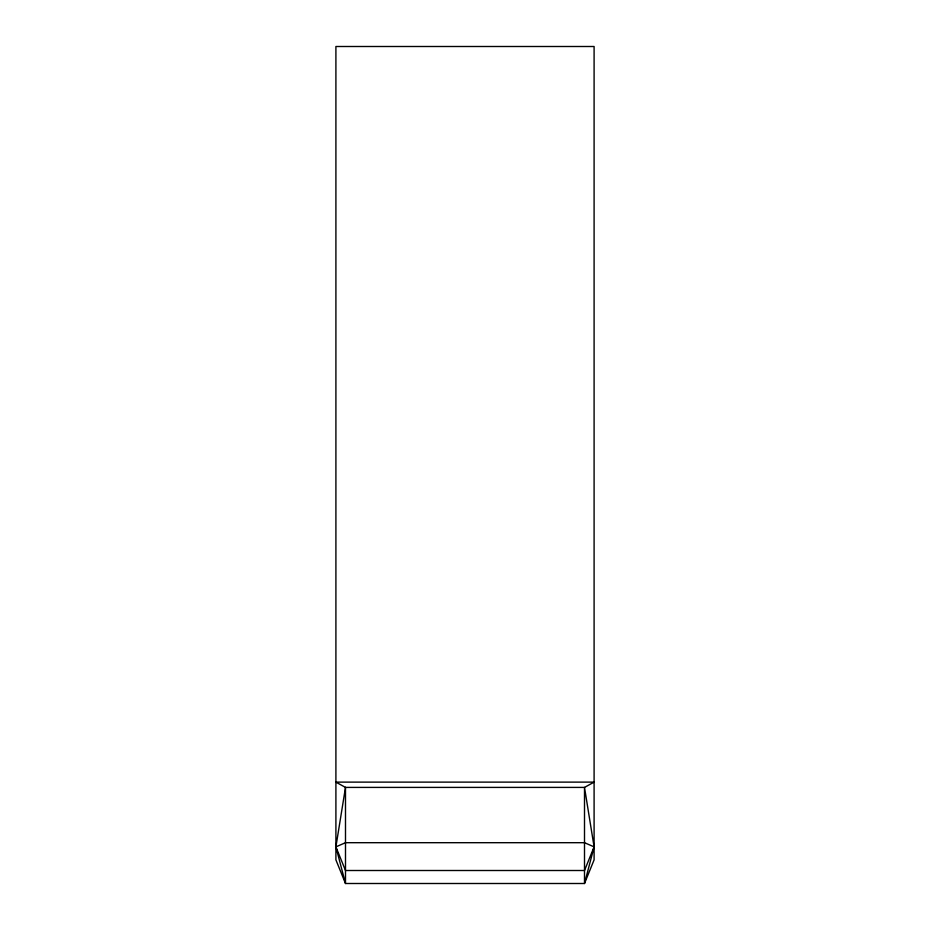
<?xml version="1.0" encoding="UTF-8"?>
<svg xmlns="http://www.w3.org/2000/svg" width="930" height="930" viewBox="0 0 930 930"><rect width="100%" height="100%" fill="white"/><g stroke="black" fill="none" stroke-linecap="round" stroke-linejoin="round"><path stroke-width="1.4" d="M345.495 787.408L335.904 846.87L345.495 883.5L584.505 883.5L594.096 859.866L594.096 46.5L335.904 46.5L335.904 859.866L345.495 883.5L345.495 787.408L335.904 782.118L594.096 782.118L584.505 787.408L345.495 787.408M594.096 846.87L584.505 883.5L584.505 787.408L594.096 846.87L584.505 870.503L345.495 870.503L335.904 846.87L345.495 842.696L584.505 842.696L594.096 846.87"/></g></svg>
